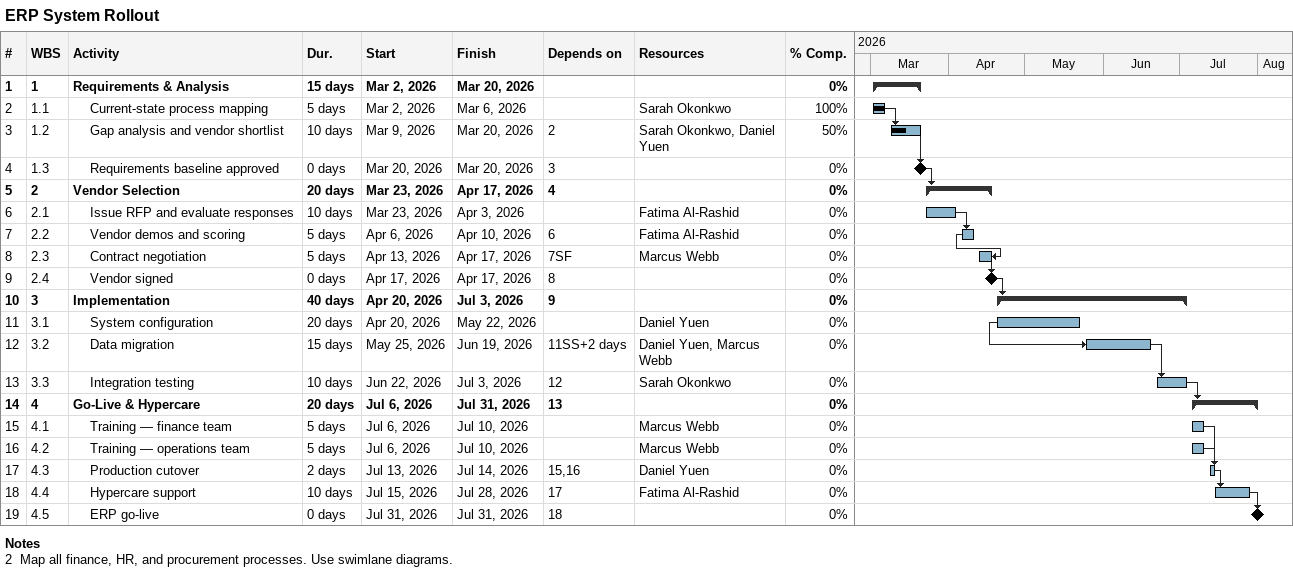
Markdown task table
ERP System Rollout

| ID | WBS | Task | Duration | Start | Finish | Predecessors | Resources | % complete |
|---|---|---|---|---|---|---|---|---|
| 1 | 1 | **Requirements & Analysis** | 15d | 2026-03-02 | 2026-03-20 |  |  | 0 |
| 2 | 1.1 | Current-state process mapping | 5d | 2026-03-02 | 2026-03-06 |  | Sarah Okonkwo | 100 |
| 3 | 1.2 | Gap analysis and vendor shortlist | 10d | 2026-03-09 | 2026-03-20 | 2 | Sarah Okonkwo, Daniel Yuen | 50 |
| 4 | 1.3 | Requirements baseline approved | 0d | 2026-03-20 | 2026-03-20 | 3 |  | 0 |
| 5 | 2 | **Vendor Selection** | 20d | 2026-03-23 | 2026-04-17 | 4 |  | 0 |
| 6 | 2.1 | Issue RFP and evaluate responses | 10d | 2026-03-23 | 2026-04-03 |  | Fatima Al-Rashid | 0 |
| 7 | 2.2 | Vendor demos and scoring | 5d | 2026-04-06 | 2026-04-10 | 6 | Fatima Al-Rashid | 0 |
| 8 | 2.3 | Contract negotiation | 5d | 2026-04-13 | 2026-04-17 | 7SF | Marcus Webb | 0 |
| 9 | 2.4 | Vendor signed | 0d | 2026-04-17 | 2026-04-17 | 8 |  | 0 |
| 10 | 3 | **Implementation** | 40d | 2026-04-20 | 2026-07-03 | 9 |  | 0 |
| 11 | 3.1 | System configuration | 20d | 2026-04-20 | 2026-05-22 |  | Daniel Yuen | 0 |
| 12 | 3.2 | Data migration | 15d | 2026-05-25 | 2026-06-19 | 11SS+2d | Daniel Yuen, Marcus Webb | 0 |
| 13 | 3.3 | Integration testing | 10d | 2026-06-22 | 2026-07-03 | 12 | Sarah Okonkwo | 0 |
| 14 | 4 | **Go-Live & Hypercare** | 20d | 2026-07-06 | 2026-07-31 | 13 |  | 0 |
| 15 | 4.1 | Training — finance team | 5d | 2026-07-06 | 2026-07-10 |  | Marcus Webb | 0 |
| 16 | 4.2 | Training — operations team | 5d | 2026-07-06 | 2026-07-10 |  | Marcus Webb | 0 |
| 17 | 4.3 | Production cutover | 2d | 2026-07-13 | 2026-07-14 | 15, 16 | Daniel Yuen | 0 |
| 18 | 4.4 | Hypercare support | 10d | 2026-07-15 | 2026-07-28 | 17 | Fatima Al-Rashid | 0 |
| 19 | 4.5 | ERP go-live | 0d | 2026-07-31 | 2026-07-31 | 18 |  | 0 |

Notes
- 2: Map all finance, HR, and procurement processes. Use swimlane diagrams.
